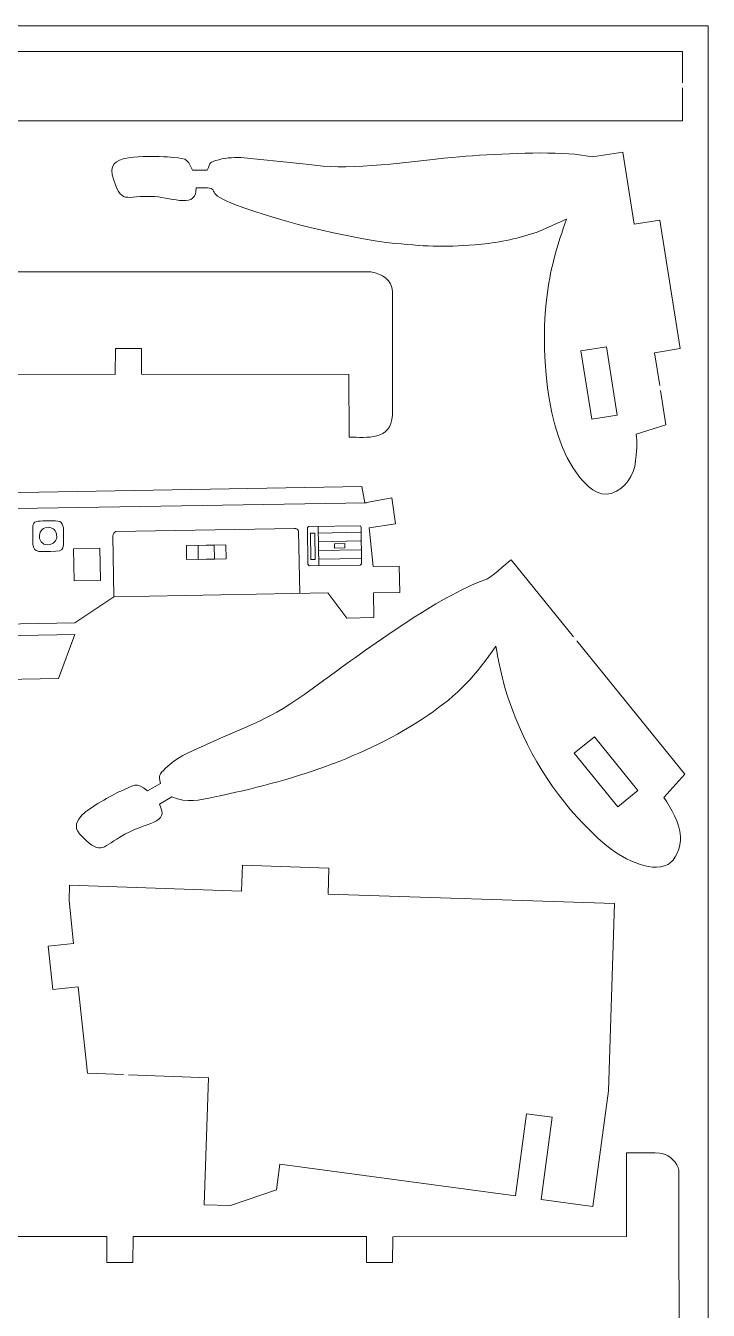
# Model space of a CAD drawing. Header units: centimetres. Extents: x -72 to 73, y -15 to 15.
# Drawn here: x 2.61 to 10.5, y 0.01 to 14.85 of the extents above; entities that cross this region are included whole.
import ezdxf

# ---------------------------------------------------------------- set-up
doc = ezdxf.new("R2010")
doc.units = ezdxf.units.CM
doc.header["$MEASUREMENT"] = 0
doc.layers.add('Camada 1', color=7, linetype='Continuous')

msp = doc.modelspace()

# ---------------------------------------------------------------- linework, layer by layer
at = {"layer": 'Camada 1', "color": 1, "lineweight": 9}
for points, knots in [([(-10.5, -14.85), (-10.5, -14.85), (10.5, -14.85), (10.5, -14.85), (10.5, -14.85), (10.5, -14.85), (10.5, 14.85), (10.5, 14.85), (10.5, 14.85), (10.5, 14.85), (-10.5, 14.85), (-10.5, 14.85), (-10.5, 14.85), (-10.5, 14.85), (-10.5, -14.85), (-10.5, -14.85), (-10.5, -14.85), (-10.5, -14.85), (-10.5, -14.85), (-10.5, -14.85)], [0, 0, 0, 0, 0.16666667, 0.16666667, 0.16666667, 0.16666667, 0.33333333, 0.33333333, 0.33333333, 0.33333333, 0.5, 0.5, 0.5, 0.5, 0.66666667, 0.66666667, 0.66666667, 0.66666667, 1, 1, 1, 1]), ([(2.81007, 8.77478), (2.66923, 8.77233), (2.69726, 8.83369), (2.69401, 9.01987), (2.69401, 9.01987), (2.69301, 9.07719), (2.68946, 9.11605), (2.75687, 9.12687), (2.75687, 9.12687), (2.8042, 9.1277), (2.96523, 9.13899), (3.00405, 9.12236), (3.00405, 9.12236), (3.05874, 9.09893), (3.04947, 9.00765), (3.0481, 8.95839), (3.0481, 8.95839), (3.04289, 8.77147), (3.08046, 8.7795), (2.81007, 8.77478)], [0, 0, 0, 0, 0.16666667, 0.16666667, 0.16666667, 0.16666667, 0.33333333, 0.33333333, 0.33333333, 0.33333333, 0.5, 0.5, 0.5, 0.5, 0.66666667, 0.66666667, 0.66666667, 0.66666667, 1, 1, 1, 1]), ([(2.77211, 8.9271), (2.75986, 8.97336), (2.78255, 9.03371), (2.83765, 9.04886), (2.83765, 9.04886), (2.83765, 9.04886), (2.8699, 9.0553), (2.8699, 9.0553), (2.8699, 9.0553), (2.91015, 9.04798), (2.95294, 9.04011), (2.9683, 8.98053), (2.9683, 8.98053), (3.0023, 8.84857), (2.80629, 8.7981), (2.77211, 8.9271)], [0, 0, 0, 0, 0.2, 0.2, 0.2, 0.2, 0.4, 0.4, 0.4, 0.4, 0.6, 0.6, 0.6, 0.6, 1, 1, 1, 1]), ([(5.8721, 8.62819), (5.8721, 8.62819), (5.8676, 9.05467), (5.8676, 9.05467), (5.8676, 9.05467), (5.8676, 9.05467), (5.8851, 9.0638), (5.8851, 9.0638), (5.8851, 9.0638), (5.8851, 9.0638), (6.4792, 9.07123), (6.4792, 9.07123), (6.4792, 9.07123), (6.4792, 9.07123), (6.48835, 9.05374), (6.48835, 9.05374), (6.48835, 9.05374), (6.48835, 9.05374), (6.49274, 8.63314), (6.49274, 8.63314), (6.49274, 8.63314), (6.49274, 8.63314), (6.47536, 8.61813), (6.47536, 8.61813), (6.47536, 8.61813), (6.47536, 8.61813), (5.88711, 8.6108), (5.88711, 8.6108), (5.88711, 8.6108), (5.88711, 8.6108), (5.8721, 8.62819), (5.8721, 8.62819)], [0, 0, 0, 0, 0.11111111, 0.11111111, 0.11111111, 0.11111111, 0.22222222, 0.22222222, 0.22222222, 0.22222222, 0.33333333, 0.33333333, 0.33333333, 0.33333333, 0.44444444, 0.44444444, 0.44444444, 0.44444444, 0.55555556, 0.55555556, 0.55555556, 0.55555556, 0.66666667, 0.66666667, 0.66666667, 0.66666667, 0.77777778, 0.77777778, 0.77777778, 0.77777778, 1, 1, 1, 1]), ([(5.78085, 8.29418), (5.78085, 8.29418), (5.76539, 9.01171), (5.76539, 9.01171), (5.76539, 9.01171), (5.75915, 9.0298), (5.74123, 9.04364), (5.71777, 9.04324), (5.71777, 9.04324), (5.71777, 9.04324), (3.65325, 9.0072), (3.65325, 9.0072), (3.65325, 9.0072), (3.63595, 9.00208), (3.62043, 8.98114), (3.61883, 8.95658), (3.61883, 8.95658), (3.61883, 8.95658), (3.63105, 8.25665), (3.63105, 8.25665)], [0, 0, 0, 0, 0.16666667, 0.16666667, 0.16666667, 0.16666667, 0.33333333, 0.33333333, 0.33333333, 0.33333333, 0.5, 0.5, 0.5, 0.5, 0.66666667, 0.66666667, 0.66666667, 0.66666667, 1, 1, 1, 1]), ([(5.95112, 8.98847), (5.95112, 8.98847), (5.90113, 8.9876), (5.90113, 8.9876), (5.90113, 8.9876), (5.90113, 8.9876), (5.90642, 8.68468), (5.90642, 8.68468), (5.90642, 8.68468), (5.90642, 8.68468), (5.95641, 8.68556), (5.95641, 8.68556), (5.95641, 8.68556), (5.95641, 8.68556), (5.95112, 8.98847), (5.95112, 8.98847)], [0, 0, 0, 0, 0.2, 0.2, 0.2, 0.2, 0.4, 0.4, 0.4, 0.4, 0.6, 0.6, 0.6, 0.6, 1, 1, 1, 1]), ([(4.92386, 8.85287), (4.92386, 8.85287), (4.46803, 8.84491), (4.46803, 8.84491), (4.46803, 8.84491), (4.46803, 8.84491), (4.47085, 8.68316), (4.47085, 8.68316), (4.47085, 8.68316), (4.47085, 8.68316), (4.92669, 8.69112), (4.92669, 8.69112), (4.92669, 8.69112), (4.92669, 8.69112), (4.92386, 8.85287), (4.92386, 8.85287)], [0, 0, 0, 0, 0.2, 0.2, 0.2, 0.2, 0.4, 0.4, 0.4, 0.4, 0.6, 0.6, 0.6, 0.6, 1, 1, 1, 1]), ([(4.78858, 8.85051), (4.78858, 8.85051), (4.60331, 8.84727), (4.60331, 8.84727), (4.60331, 8.84727), (4.60331, 8.84727), (4.60613, 8.68553), (4.60613, 8.68553), (4.60613, 8.68553), (4.60613, 8.68553), (4.7914, 8.68876), (4.7914, 8.68876), (4.7914, 8.68876), (4.7914, 8.68876), (4.78858, 8.85051), (4.78858, 8.85051)], [0, 0, 0, 0, 0.2, 0.2, 0.2, 0.2, 0.4, 0.4, 0.4, 0.4, 0.6, 0.6, 0.6, 0.6, 1, 1, 1, 1]), ([(6.30036, 8.86807), (6.30036, 8.86807), (6.17978, 8.86596), (6.17978, 8.86596), (6.17978, 8.86596), (6.17978, 8.86596), (6.18065, 8.81597), (6.18065, 8.81597), (6.18065, 8.81597), (6.18065, 8.81597), (6.30123, 8.81807), (6.30123, 8.81807), (6.30123, 8.81807), (6.30123, 8.81807), (6.30036, 8.86807), (6.30036, 8.86807)], [0, 0, 0, 0, 0.2, 0.2, 0.2, 0.2, 0.4, 0.4, 0.4, 0.4, 0.6, 0.6, 0.6, 0.6, 1, 1, 1, 1])]:
    msp.add_open_spline(points, degree=3, knots=knots, dxfattribs=at)
at = {"layer": 'Camada 1', "color": 3, "lineweight": 9}
for points, knots in [([(10.20023, 14.18971), (10.20023, 14.18971), (10.20023, 14.55003), (10.20023, 14.55003), (10.20023, 14.55003), (10.20023, 14.55003), (2.39977, 14.55003), (2.39977, 14.55003), (2.39977, 14.55003), (2.39977, 14.55003), (2.39977, 13.74997), (2.39977, 13.74997), (2.39977, 13.74997), (2.39977, 13.74997), (10.20023, 13.74997), (10.20023, 13.74997), (10.20023, 13.74997), (10.20023, 13.74997), (10.20023, 14.13089), (10.20023, 14.13089)], [0, 0, 0, 0, 0.16666667, 0.16666667, 0.16666667, 0.16666667, 0.33333333, 0.33333333, 0.33333333, 0.33333333, 0.5, 0.5, 0.5, 0.5, 0.66666667, 0.66666667, 0.66666667, 0.66666667, 1, 1, 1, 1]), ([(9.9389, 10.6953), (9.9389, 10.6953), (9.87925, 11.0719), (9.87925, 11.0719), (9.87925, 11.0719), (9.87925, 11.0719), (10.17512, 11.12174), (10.17512, 11.12174), (10.17512, 11.12174), (10.17512, 11.12174), (9.94045, 12.60336), (9.94045, 12.60336), (9.94045, 12.60336), (9.94045, 12.60336), (9.64413, 12.55643), (9.64413, 12.55643), (9.64413, 12.55643), (9.64413, 12.55643), (9.51207, 13.3902), (9.51207, 13.3902), (9.51207, 13.3902), (9.51207, 13.3902), (9.16055, 13.33453), (9.16055, 13.33453), (9.16055, 13.33453), (9.16055, 13.33453), (8.95625, 13.36471), (8.95625, 13.36471), (8.95625, 13.36471), (8.58851, 13.39891), (8.00016, 13.36726), (7.62377, 13.33533), (7.62377, 13.33533), (7.17625, 13.29737), (6.46432, 13.18527), (6.05034, 13.22907), (6.05034, 13.22907), (6.05034, 13.22907), (5.78074, 13.25784), (5.78074, 13.25784), (5.78074, 13.25784), (5.78074, 13.25784), (5.09948, 13.32861), (5.09948, 13.32861), (5.09948, 13.32861), (4.99986, 13.32936), (4.90331, 13.32213), (4.80758, 13.29132), (4.80758, 13.29132), (4.73781, 13.26887), (4.75327, 13.2797), (4.70901, 13.18041), (4.70901, 13.18041), (4.70901, 13.18041), (4.53927, 13.18033), (4.53927, 13.18033), (4.53927, 13.18033), (4.47275, 13.32793), (4.46176, 13.31815), (4.24989, 13.33401), (4.24989, 13.33401), (4.15198, 13.34134), (3.91173, 13.343), (3.81898, 13.32831), (3.81898, 13.32831), (3.71489, 13.31183), (3.57135, 13.27898), (3.61234, 13.12882), (3.61234, 13.12882), (3.71403, 12.75625), (3.75609, 12.89803), (4.09918, 12.87536), (4.09918, 12.87536), (4.31976, 12.86079), (4.59158, 12.73276), (4.5802, 12.97834), (4.5802, 12.97834), (4.90915, 12.98114), (4.66076, 12.94334), (4.93534, 12.82315), (4.93534, 12.82315), (5.40281, 12.61852), (6.38664, 12.38315), (6.8768, 12.33552), (6.8768, 12.33552), (7.28156, 12.29727), (7.46936, 12.28866), (7.88207, 12.32499), (7.88207, 12.32499), (8.08881, 12.3461), (8.32494, 12.39673), (8.52102, 12.46492), (8.52102, 12.46492), (8.52102, 12.46492), (8.86072, 12.61402), (8.86072, 12.61402), (8.86072, 12.61402), (8.75666, 12.32667), (8.68277, 12.07148), (8.64017, 11.76907), (8.64017, 11.76907), (8.55444, 11.16059), (8.60688, 10.14864), (9.00313, 9.64664), (9.00313, 9.64664), (9.08624, 9.54135), (9.22782, 9.39876), (9.37725, 9.4468), (9.37725, 9.4468), (9.54904, 9.50204), (9.63837, 9.6497), (9.66027, 9.82219), (9.66027, 9.82219), (9.67084, 9.90538), (9.68067, 10.05061), (9.66807, 10.13016), (9.66807, 10.13016), (9.66807, 10.13016), (10.01085, 10.24103), (10.01085, 10.24103), (10.01085, 10.24103), (10.01085, 10.24103), (9.9481, 10.6372), (9.9481, 10.6372)], [0, 0, 0, 0, 0.03125, 0.03125, 0.03125, 0.03125, 0.0625, 0.0625, 0.0625, 0.0625, 0.09375, 0.09375, 0.09375, 0.09375, 0.125, 0.125, 0.125, 0.125, 0.15625, 0.15625, 0.15625, 0.15625, 0.1875, 0.1875, 0.1875, 0.1875, 0.21875, 0.21875, 0.21875, 0.21875, 0.25, 0.25, 0.25, 0.25, 0.28125, 0.28125, 0.28125, 0.28125, 0.3125, 0.3125, 0.3125, 0.3125, 0.34375, 0.34375, 0.34375, 0.34375, 0.375, 0.375, 0.375, 0.375, 0.40625, 0.40625, 0.40625, 0.40625, 0.4375, 0.4375, 0.4375, 0.4375, 0.46875, 0.46875, 0.46875, 0.46875, 0.5, 0.5, 0.5, 0.5, 0.53125, 0.53125, 0.53125, 0.53125, 0.5625, 0.5625, 0.5625, 0.5625, 0.59375, 0.59375, 0.59375, 0.59375, 0.625, 0.625, 0.625, 0.625, 0.65625, 0.65625, 0.65625, 0.65625, 0.6875, 0.6875, 0.6875, 0.6875, 0.71875, 0.71875, 0.71875, 0.71875, 0.75, 0.75, 0.75, 0.75, 0.78125, 0.78125, 0.78125, 0.78125, 0.8125, 0.8125, 0.8125, 0.8125, 0.84375, 0.84375, 0.84375, 0.84375, 0.875, 0.875, 0.875, 0.875, 0.90625, 0.90625, 0.90625, 0.90625, 0.9375, 0.9375, 0.9375, 0.9375, 1, 1, 1, 1]), ([(3.95009, 10.82318), (3.95009, 10.82318), (6.34729, 10.82025), (6.34729, 10.82025), (6.34729, 10.82025), (6.34729, 10.82025), (6.35023, 10.09668), (6.35023, 10.09668), (6.35023, 10.09668), (6.55088, 10.09668), (6.83364, 10.05242), (6.85026, 10.35258), (6.85026, 10.35258), (6.85026, 10.35258), (6.85026, 11.78206), (6.85026, 11.78206), (6.85026, 11.78206), (6.84358, 11.90407), (6.73175, 11.99078), (6.60024, 12.00562), (6.60024, 12.00562), (6.60024, 12.00562), (-1.99731, 12.00562), (-1.99731, 12.00562), (-1.99731, 12.00562), (-2.14397, 11.99746), (-2.24009, 11.90553), (-2.25027, 11.7556), (-2.25027, 11.7556), (-2.25027, 11.7556), (-2.25027, 10.31727), (-2.25027, 10.31727), (-2.25027, 10.31727), (-2.23607, 10.20192), (-2.13, 10.09668), (-2.00025, 10.09668), (-2.00025, 10.09668), (-2.00025, 10.09668), (-1.75318, 10.09668), (-1.75318, 10.09668), (-1.75318, 10.09668), (-1.75318, 10.09668), (-1.75024, 10.82025), (-1.75024, 10.82025), (-1.75024, 10.82025), (-1.75024, 10.82025), (0.64696, 10.82025), (0.64696, 10.82025), (0.64696, 10.82025), (0.64696, 10.82025), (0.6499, 11.12027), (0.6499, 11.12027), (0.6499, 11.12027), (0.6499, 11.12027), (0.94992, 11.12027), (0.94992, 11.12027), (0.94992, 11.12027), (0.94992, 11.12027), (0.94992, 10.82318), (0.94992, 10.82318), (0.94992, 10.82318), (0.94992, 10.82318), (3.64713, 10.82025), (3.64713, 10.82025), (3.64713, 10.82025), (3.64713, 10.82025), (3.65007, 11.12027), (3.65007, 11.12027), (3.65007, 11.12027), (3.65007, 11.12027), (3.95009, 11.12027), (3.95009, 11.12027), (3.95009, 11.12027), (3.95009, 11.12027), (3.95009, 10.82318), (3.95009, 10.82318)], [0, 0, 0, 0, 0.05, 0.05, 0.05, 0.05, 0.1, 0.1, 0.1, 0.1, 0.15, 0.15, 0.15, 0.15, 0.2, 0.2, 0.2, 0.2, 0.25, 0.25, 0.25, 0.25, 0.3, 0.3, 0.3, 0.3, 0.35, 0.35, 0.35, 0.35, 0.4, 0.4, 0.4, 0.4, 0.45, 0.45, 0.45, 0.45, 0.5, 0.5, 0.5, 0.5, 0.55, 0.55, 0.55, 0.55, 0.6, 0.6, 0.6, 0.6, 0.65, 0.65, 0.65, 0.65, 0.7, 0.7, 0.7, 0.7, 0.75, 0.75, 0.75, 0.75, 0.8, 0.8, 0.8, 0.8, 0.85, 0.85, 0.85, 0.85, 0.9, 0.9, 0.9, 0.9, 1, 1, 1, 1]), ([(-2.13693, 9.67982), (-2.13693, 9.67982), (-2.47438, 9.67393), (-2.47438, 9.67393), (-2.47438, 9.67393), (-2.47438, 9.67393), (-2.46909, 9.37102), (-2.46909, 9.37102), (-2.46909, 9.37102), (-2.46909, 9.37102), (-2.93669, 9.36286), (-2.93669, 9.36286), (-2.93669, 9.36286), (-2.93669, 9.36286), (-2.95708, 9.18305), (-2.95708, 9.18305), (-2.95708, 9.18305), (-2.95708, 9.18305), (-3.25778, 9.21899), (-3.25778, 9.21899), (-3.25778, 9.21899), (-3.25778, 9.21899), (-3.29371, 8.91829), (-3.29371, 8.91829), (-3.29371, 8.91829), (-3.29371, 8.91829), (-2.99008, 8.88241), (-2.99008, 8.88241), (-2.99008, 8.88241), (-2.99008, 8.88241), (-3.01463, 8.43483), (-3.01463, 8.43483), (-3.01463, 8.43483), (-3.01463, 8.43483), (-3.32048, 8.42949), (-3.32048, 8.42949), (-3.32048, 8.42949), (-3.32048, 8.42949), (-3.31514, 8.12364), (-3.31514, 8.12364), (-3.31514, 8.12364), (-3.31514, 8.12364), (-3.00929, 8.12897), (-3.00929, 8.12897), (-3.00929, 8.12897), (-3.00929, 8.12897), (-3.00431, 7.84371), (-3.00431, 7.84371), (-3.00431, 7.84371), (-3.00431, 7.84371), (-2.48377, 7.85279), (-2.48377, 7.85279), (-2.48377, 7.85279), (-2.48377, 7.85279), (-2.26519, 8.13903), (-2.26519, 8.13903), (-2.26519, 8.13903), (-2.26519, 8.13903), (0.04342, 8.17932), (0.04342, 8.17932), (0.04342, 8.17932), (0.04342, 8.17932), (0.44831, 7.90397), (0.44831, 7.90397), (0.44831, 7.90397), (0.44831, 7.90397), (3.1804, 7.95166), (3.1804, 7.95166), (3.1804, 7.95166), (3.1804, 7.95166), (3.6311, 8.25371), (3.6311, 8.25371), (3.6311, 8.25371), (3.6311, 8.25371), (6.10141, 8.29977), (6.10141, 8.29977), (6.10141, 8.29977), (6.10141, 8.29977), (6.32128, 8.00649), (6.32128, 8.00649), (6.32128, 8.00649), (6.32128, 8.00649), (6.63596, 8.01198), (6.63596, 8.01198), (6.63596, 8.01198), (6.63596, 8.01198), (6.63098, 8.29725), (6.63098, 8.29725), (6.63098, 8.29725), (6.63098, 8.29725), (6.93389, 8.30253), (6.93389, 8.30253), (6.93389, 8.30253), (6.93389, 8.30253), (6.92855, 8.60839), (6.92855, 8.60839), (6.92855, 8.60839), (6.92855, 8.60839), (6.62564, 8.6031), (6.62564, 8.6031), (6.62564, 8.6031), (6.62564, 8.6031), (6.5796, 9.04945), (6.5796, 9.04945), (6.5796, 9.04945), (6.5796, 9.04945), (6.88475, 9.09596), (6.88475, 9.09596), (6.88475, 9.09596), (6.88475, 9.09596), (6.84127, 9.39527), (6.84127, 9.39527), (6.84127, 9.39527), (6.84127, 9.39527), (6.53042, 9.33983), (6.53042, 9.33983), (6.53042, 9.33983), (6.53042, 9.33983), (6.49771, 9.52753), (6.49771, 9.52753), (6.49771, 9.52753), (6.49771, 9.52753), (1.01, 9.43175), (1.01, 9.43175), (1.01, 9.43175), (1.01, 9.43175), (1.00327, 9.81701), (1.00327, 9.81701), (1.00327, 9.81701), (1.00327, 9.81701), (1.30912, 9.82234), (1.30912, 9.82234), (1.30912, 9.82234), (1.30912, 9.82234), (1.30579, 10.0135), (1.30579, 10.0135), (1.30579, 10.0135), (1.30579, 10.0135), (0.99993, 10.00816), (0.99993, 10.00816), (0.99993, 10.00816), (0.99993, 10.00816), (0.9966, 10.19932), (0.9966, 10.19932), (0.9966, 10.19932), (0.9966, 10.19932), (-1.12673, 10.16226), (-1.12673, 10.16226), (-1.12673, 10.16226), (-1.12673, 10.16226), (-1.12339, 9.9711), (-1.12339, 9.9711), (-1.12339, 9.9711), (-1.12339, 9.9711), (-1.42631, 9.96581), (-1.42631, 9.96581), (-1.42631, 9.96581), (-1.42631, 9.96581), (-1.42297, 9.77466), (-1.42297, 9.77466), (-1.42297, 9.77466), (-1.42297, 9.77466), (-1.12006, 9.77994), (-1.12006, 9.77994), (-1.12006, 9.77994), (-1.12006, 9.77994), (-1.11333, 9.39468), (-1.11333, 9.39468), (-1.11333, 9.39468), (-1.11333, 9.39468), (-1.86032, 9.38164), (-1.86032, 9.38164), (-1.86032, 9.38164), (-1.86032, 9.38164), (-1.86561, 9.68455), (-1.86561, 9.68455), (-1.86561, 9.68455), (-1.86561, 9.68455), (-2.07811, 9.68085), (-2.07811, 9.68085)], [0, 0, 0, 0, 0.02173913, 0.02173913, 0.02173913, 0.02173913, 0.04347826, 0.04347826, 0.04347826, 0.04347826, 0.06521739, 0.06521739, 0.06521739, 0.06521739, 0.08695652, 0.08695652, 0.08695652, 0.08695652, 0.10869565, 0.10869565, 0.10869565, 0.10869565, 0.13043478, 0.13043478, 0.13043478, 0.13043478, 0.15217391, 0.15217391, 0.15217391, 0.15217391, 0.17391304, 0.17391304, 0.17391304, 0.17391304, 0.19565217, 0.19565217, 0.19565217, 0.19565217, 0.2173913, 0.2173913, 0.2173913, 0.2173913, 0.23913043, 0.23913043, 0.23913043, 0.23913043, 0.26086957, 0.26086957, 0.26086957, 0.26086957, 0.2826087, 0.2826087, 0.2826087, 0.2826087, 0.30434783, 0.30434783, 0.30434783, 0.30434783, 0.32608696, 0.32608696, 0.32608696, 0.32608696, 0.34782609, 0.34782609, 0.34782609, 0.34782609, 0.36956522, 0.36956522, 0.36956522, 0.36956522, 0.39130435, 0.39130435, 0.39130435, 0.39130435, 0.41304348, 0.41304348, 0.41304348, 0.41304348, 0.43478261, 0.43478261, 0.43478261, 0.43478261, 0.45652174, 0.45652174, 0.45652174, 0.45652174, 0.47826087, 0.47826087, 0.47826087, 0.47826087, 0.5, 0.5, 0.5, 0.5, 0.52173913, 0.52173913, 0.52173913, 0.52173913, 0.54347826, 0.54347826, 0.54347826, 0.54347826, 0.56521739, 0.56521739, 0.56521739, 0.56521739, 0.58695652, 0.58695652, 0.58695652, 0.58695652, 0.60869565, 0.60869565, 0.60869565, 0.60869565, 0.63043478, 0.63043478, 0.63043478, 0.63043478, 0.65217391, 0.65217391, 0.65217391, 0.65217391, 0.67391304, 0.67391304, 0.67391304, 0.67391304, 0.69565217, 0.69565217, 0.69565217, 0.69565217, 0.7173913, 0.7173913, 0.7173913, 0.7173913, 0.73913043, 0.73913043, 0.73913043, 0.73913043, 0.76086957, 0.76086957, 0.76086957, 0.76086957, 0.7826087, 0.7826087, 0.7826087, 0.7826087, 0.80434783, 0.80434783, 0.80434783, 0.80434783, 0.82608696, 0.82608696, 0.82608696, 0.82608696, 0.84782609, 0.84782609, 0.84782609, 0.84782609, 0.86956522, 0.86956522, 0.86956522, 0.86956522, 0.89130435, 0.89130435, 0.89130435, 0.89130435, 0.91304348, 0.91304348, 0.91304348, 0.91304348, 0.93478261, 0.93478261, 0.93478261, 0.93478261, 0.95652174, 0.95652174, 0.95652174, 0.95652174, 1, 1, 1, 1]), ([(8.94324, 7.78926), (8.94324, 7.78926), (8.22123, 8.68087), (8.22123, 8.68087), (8.22123, 8.68087), (8.15733, 8.62912), (7.98732, 8.47061), (7.91852, 8.44709), (7.91852, 8.44709), (7.39344, 8.26755), (6.54791, 7.64639), (6.0544, 7.28577), (6.0544, 7.28577), (5.40205, 6.80909), (5.37583, 6.85094), (4.65736, 6.52915), (4.65736, 6.52915), (4.49541, 6.45376), (4.35169, 6.3973), (4.22891, 6.27304), (4.22891, 6.27304), (4.14897, 6.19216), (4.14486, 6.20258), (4.16841, 6.09537), (4.16841, 6.09537), (4.16841, 6.09537), (4.01732, 6.01086), (4.01732, 6.01086), (4.01732, 6.01086), (3.88989, 6.12376), (3.85783, 6.07072), (3.70956, 6.00766), (3.70956, 6.00766), (3.61071, 5.96562), (3.34189, 5.81254), (3.26696, 5.7363), (3.26696, 5.7363), (3.20337, 5.67161), (3.16363, 5.59199), (3.23335, 5.51606), (3.23335, 5.51606), (3.4706, 5.25768), (3.49142, 5.35149), (3.69984, 5.47749), (3.69984, 5.47749), (4.01494, 5.66798), (4.28045, 5.62121), (4.15603, 5.85826), (4.15603, 5.85826), (4.15603, 5.85826), (4.3007, 5.94135), (4.3007, 5.94135), (4.3007, 5.94135), (4.4822, 5.86822), (4.60707, 5.90241), (4.79636, 5.94153), (4.79636, 5.94153), (5.66537, 6.12118), (6.52274, 6.38556), (7.26079, 6.88501), (7.26079, 6.88501), (7.60387, 7.11718), (7.81735, 7.34892), (8.04524, 7.683), (8.04524, 7.683), (8.09734, 7.37253), (8.15207, 7.15275), (8.26833, 6.86067), (8.26833, 6.86067), (8.49425, 6.29306), (8.8488, 5.78813), (9.30789, 5.38997), (9.30789, 5.38997), (9.47377, 5.25339), (9.8219, 5.04823), (10.03459, 5.16093), (10.03459, 5.16093), (10.11545, 5.20378), (10.18809, 5.36214), (10.17922, 5.48243), (10.17922, 5.48243), (10.16662, 5.6532), (10.07268, 5.79676), (9.98635, 5.9356), (9.98635, 5.9356), (9.98635, 5.9356), (10.22778, 6.203), (10.22778, 6.203), (10.22778, 6.203), (10.22778, 6.203), (8.98027, 7.74355), (8.98027, 7.74355)], [0, 0, 0, 0, 0.04166667, 0.04166667, 0.04166667, 0.04166667, 0.08333333, 0.08333333, 0.08333333, 0.08333333, 0.125, 0.125, 0.125, 0.125, 0.16666667, 0.16666667, 0.16666667, 0.16666667, 0.20833333, 0.20833333, 0.20833333, 0.20833333, 0.25, 0.25, 0.25, 0.25, 0.29166667, 0.29166667, 0.29166667, 0.29166667, 0.33333333, 0.33333333, 0.33333333, 0.33333333, 0.375, 0.375, 0.375, 0.375, 0.41666667, 0.41666667, 0.41666667, 0.41666667, 0.45833333, 0.45833333, 0.45833333, 0.45833333, 0.5, 0.5, 0.5, 0.5, 0.54166667, 0.54166667, 0.54166667, 0.54166667, 0.58333333, 0.58333333, 0.58333333, 0.58333333, 0.625, 0.625, 0.625, 0.625, 0.66666667, 0.66666667, 0.66666667, 0.66666667, 0.70833333, 0.70833333, 0.70833333, 0.70833333, 0.75, 0.75, 0.75, 0.75, 0.79166667, 0.79166667, 0.79166667, 0.79166667, 0.83333333, 0.83333333, 0.83333333, 0.83333333, 0.875, 0.875, 0.875, 0.875, 0.91666667, 0.91666667, 0.91666667, 0.91666667, 1, 1, 1, 1]), ([(3.17982, 7.81673), (3.17982, 7.81673), (0.45066, 7.76909), (0.45066, 7.76909), (0.45066, 7.76909), (0.45066, 7.76909), (0.65947, 7.26675), (0.65947, 7.26675), (0.65947, 7.26675), (0.65947, 7.26675), (2.98866, 7.30741), (2.98866, 7.30741), (2.98866, 7.30741), (2.98866, 7.30741), (3.17982, 7.81673), (3.17982, 7.81673)], [0, 0, 0, 0, 0.2, 0.2, 0.2, 0.2, 0.4, 0.4, 0.4, 0.4, 0.6, 0.6, 0.6, 0.6, 1, 1, 1, 1]), ([(3.79967, 2.73193), (3.79967, 2.73193), (4.72741, 2.69759), (4.72741, 2.69759), (4.72741, 2.69759), (4.72741, 2.69759), (4.72437, 2.69476), (4.72437, 2.69476), (4.72437, 2.69476), (4.72437, 2.69476), (4.67325, 1.23086), (4.67325, 1.23086), (4.67325, 1.23086), (4.67325, 1.23086), (4.97896, 1.22019), (4.97896, 1.22019), (4.97896, 1.22019), (4.97896, 1.22019), (5.50918, 1.4018), (5.50918, 1.4018), (5.50918, 1.4018), (5.50918, 1.4018), (5.54905, 1.70061), (5.54905, 1.70061), (5.54905, 1.70061), (5.54905, 1.70061), (8.2733, 1.33177), (8.2733, 1.33177), (8.2733, 1.33177), (8.2733, 1.33177), (8.40061, 2.2809), (8.40061, 2.2809), (8.40061, 2.2809), (8.40061, 2.2809), (8.69648, 2.24115), (8.69648, 2.24115), (8.69648, 2.24115), (8.69648, 2.24115), (8.56905, 1.28906), (8.56905, 1.28906), (8.56905, 1.28906), (8.56905, 1.28906), (9.16373, 1.20944), (9.16373, 1.20944), (9.16373, 1.20944), (9.16373, 1.20944), (9.34576, 2.54516), (9.34576, 2.54516), (9.34576, 2.54516), (9.34576, 2.54516), (9.41555, 4.71181), (9.41555, 4.71181), (9.41555, 4.71181), (9.41555, 4.71181), (6.1053, 4.81857), (6.1053, 4.81857), (6.1053, 4.81857), (6.1053, 4.81857), (6.11577, 5.11841), (6.11577, 5.11841), (6.11577, 5.11841), (6.11577, 5.11841), (5.11631, 5.15331), (5.11631, 5.15331), (5.11631, 5.15331), (5.11631, 5.15331), (5.10584, 4.85348), (5.10584, 4.85348), (5.10584, 4.85348), (5.10584, 4.85348), (3.1186, 4.91993), (3.1186, 4.91993), (3.1186, 4.91993), (3.1186, 4.91993), (3.11255, 4.74649), (3.11255, 4.74649), (3.11255, 4.74649), (3.11255, 4.74649), (3.16574, 4.24725), (3.16574, 4.24725), (3.16574, 4.24725), (3.16574, 4.24725), (2.87035, 4.21636), (2.87035, 4.21636), (2.87035, 4.21636), (2.87035, 4.21636), (2.92354, 3.71711), (2.92354, 3.71711), (2.92354, 3.71711), (2.92354, 3.71711), (3.21894, 3.748), (3.21894, 3.748), (3.21894, 3.748), (3.21894, 3.748), (3.32534, 2.7495), (3.32534, 2.7495), (3.32534, 2.7495), (3.32534, 2.7495), (3.74088, 2.73412), (3.74088, 2.73412)], [0, 0, 0, 0, 0.03846154, 0.03846154, 0.03846154, 0.03846154, 0.07692308, 0.07692308, 0.07692308, 0.07692308, 0.11538462, 0.11538462, 0.11538462, 0.11538462, 0.15384615, 0.15384615, 0.15384615, 0.15384615, 0.19230769, 0.19230769, 0.19230769, 0.19230769, 0.23076923, 0.23076923, 0.23076923, 0.23076923, 0.26923077, 0.26923077, 0.26923077, 0.26923077, 0.30769231, 0.30769231, 0.30769231, 0.30769231, 0.34615385, 0.34615385, 0.34615385, 0.34615385, 0.38461538, 0.38461538, 0.38461538, 0.38461538, 0.42307692, 0.42307692, 0.42307692, 0.42307692, 0.46153846, 0.46153846, 0.46153846, 0.46153846, 0.5, 0.5, 0.5, 0.5, 0.53846154, 0.53846154, 0.53846154, 0.53846154, 0.57692308, 0.57692308, 0.57692308, 0.57692308, 0.61538462, 0.61538462, 0.61538462, 0.61538462, 0.65384615, 0.65384615, 0.65384615, 0.65384615, 0.69230769, 0.69230769, 0.69230769, 0.69230769, 0.73076923, 0.73076923, 0.73076923, 0.73076923, 0.76923077, 0.76923077, 0.76923077, 0.76923077, 0.80769231, 0.80769231, 0.80769231, 0.80769231, 0.84615385, 0.84615385, 0.84615385, 0.84615385, 0.88461538, 0.88461538, 0.88461538, 0.88461538, 0.92307692, 0.92307692, 0.92307692, 0.92307692, 1, 1, 1, 1]), ([(2.05969, 0.86301), (2.05969, 0.86301), (3.5499, 0.86301), (3.5499, 0.86301), (3.5499, 0.86301), (3.5499, 0.86301), (3.5499, 0.56299), (3.5499, 0.56299), (3.5499, 0.56299), (3.5499, 0.56299), (3.84992, 0.56299), (3.84992, 0.56299), (3.84992, 0.56299), (3.84992, 0.56299), (3.85286, 0.86301), (3.85286, 0.86301), (3.85286, 0.86301), (3.85286, 0.86301), (6.55008, 0.86301), (6.55008, 0.86301), (6.55008, 0.86301), (6.55008, 0.86301), (6.55008, 0.56299), (6.55008, 0.56299), (6.55008, 0.56299), (6.55008, 0.56299), (6.8501, 0.56299), (6.8501, 0.56299), (6.8501, 0.56299), (6.8501, 0.56299), (6.85304, 0.86006), (6.85304, 0.86006), (6.85304, 0.86006), (6.85304, 0.86006), (9.55319, 0.86301), (9.55319, 0.86301), (9.55319, 0.86301), (9.55319, 0.86301), (9.55319, 1.8307), (9.55319, 1.8307), (9.55319, 1.8307), (9.6321, 1.8301), (9.90775, 1.83541), (9.96499, 1.82188), (9.96499, 1.82188), (10.05888, 1.79971), (10.14462, 1.71705), (10.15911, 1.62776), (10.15911, 1.62776), (10.15911, 1.62776), (10.16206, -0.90769), (10.16206, -0.90769), (10.16206, -0.90769), (10.1552, -1.03439), (10.03342, -1.123), (9.91204, -1.13123), (9.91204, -1.13123), (9.91204, -1.13123), (0.49679, -1.13123), (0.49679, -1.13123), (0.49679, -1.13123), (0.35437, -1.12477), (0.24112, -1.02717), (0.24089, -0.87533), (0.24089, -0.87533), (0.24089, -0.87533), (0.23795, 1.17772), (0.23795, 1.17772), (0.23795, 1.17772), (0.23795, 1.17772), (0.24383, 1.57775), (0.24383, 1.57775), (0.24383, 1.57775), (0.2479, 1.61085), (0.23169, 1.64311), (0.28795, 1.72188), (0.28795, 1.72188), (0.33591, 1.78901), (0.40865, 1.82616), (0.4909, 1.8307), (0.4909, 1.8307), (0.4909, 1.8307), (0.84975, 1.8307), (0.84975, 1.8307), (0.84975, 1.8307), (0.84975, 1.8307), (0.84975, 0.86301), (0.84975, 0.86301), (0.84975, 0.86301), (0.84975, 0.86301), (2.05969, 0.86301), (2.05969, 0.86301)], [0, 0, 0, 0, 0.04166667, 0.04166667, 0.04166667, 0.04166667, 0.08333333, 0.08333333, 0.08333333, 0.08333333, 0.125, 0.125, 0.125, 0.125, 0.16666667, 0.16666667, 0.16666667, 0.16666667, 0.20833333, 0.20833333, 0.20833333, 0.20833333, 0.25, 0.25, 0.25, 0.25, 0.29166667, 0.29166667, 0.29166667, 0.29166667, 0.33333333, 0.33333333, 0.33333333, 0.33333333, 0.375, 0.375, 0.375, 0.375, 0.41666667, 0.41666667, 0.41666667, 0.41666667, 0.45833333, 0.45833333, 0.45833333, 0.45833333, 0.5, 0.5, 0.5, 0.5, 0.54166667, 0.54166667, 0.54166667, 0.54166667, 0.58333333, 0.58333333, 0.58333333, 0.58333333, 0.625, 0.625, 0.625, 0.625, 0.66666667, 0.66666667, 0.66666667, 0.66666667, 0.70833333, 0.70833333, 0.70833333, 0.70833333, 0.75, 0.75, 0.75, 0.75, 0.79166667, 0.79166667, 0.79166667, 0.79166667, 0.83333333, 0.83333333, 0.83333333, 0.83333333, 0.875, 0.875, 0.875, 0.875, 0.91666667, 0.91666667, 0.91666667, 0.91666667, 1, 1, 1, 1])]:
    msp.add_open_spline(points, degree=3, knots=knots, dxfattribs=at)
at = {"layer": 'Camada 1', "lineweight": 9}
for points in [[(9.44838, 10.35147), (9.44838, 10.35147), (9.32323, 11.14167), (9.32323, 11.14167), (9.32323, 11.14167), (9.32323, 11.14167), (9.02691, 11.09474), (9.02691, 11.09474), (9.02691, 11.09474), (9.02691, 11.09474), (9.15206, 10.30454), (9.15206, 10.30454), (9.15206, 10.30454), (9.15206, 10.30454), (9.44838, 10.35147), (9.44838, 10.35147)], [(3.17193, 8.43691), (3.17193, 8.43691), (3.16546, 8.80746), (3.16546, 8.80746), (3.16546, 8.80746), (3.16546, 8.80746), (3.46838, 8.81275), (3.46838, 8.81275), (3.46838, 8.81275), (3.46838, 8.81275), (3.47484, 8.4422), (3.47484, 8.4422), (3.47484, 8.4422), (3.47484, 8.4422), (3.17193, 8.43691), (3.17193, 8.43691)], [(9.68729, 6.01513), (9.68729, 6.01513), (9.1838, 6.63689), (9.1838, 6.63689), (9.1838, 6.63689), (9.1838, 6.63689), (8.95064, 6.44808), (8.95064, 6.44808), (8.95064, 6.44808), (8.95064, 6.44808), (9.45413, 5.82632), (9.45413, 5.82632), (9.45413, 5.82632), (9.45413, 5.82632), (9.68729, 6.01513), (9.68729, 6.01513)]]:
    msp.add_open_spline(points, degree=3, knots=[0, 0, 0, 0, 0.2, 0.2, 0.2, 0.2, 0.4, 0.4, 0.4, 0.4, 0.6, 0.6, 0.6, 0.6, 1, 1, 1, 1], dxfattribs=at)
at = {"layer": 'Camada 1', "color": 1, "lineweight": 9}
for points in [[(-2.95708, 9.18305), (-2.95708, 9.18305), (6.55099, 9.34019), (6.55099, 9.34019)], [(5.99096, 9.06565), (5.99096, 9.06565), (5.99892, 8.60981), (5.99892, 8.60981)], [(5.9923, 8.98919), (5.9923, 8.98919), (6.48049, 8.99771), (6.48049, 8.99771)], [(5.99404, 8.8892), (5.99404, 8.8892), (6.48223, 8.89772), (6.48223, 8.89772)], [(5.99584, 8.78627), (5.99584, 8.78627), (6.48403, 8.79479), (6.48403, 8.79479)], [(5.99758, 8.68627), (5.99758, 8.68627), (6.48577, 8.6948), (6.48577, 8.6948)]]:
    msp.add_open_spline(points, degree=3, dxfattribs=at)

doc.saveas('drawing.dxf')
